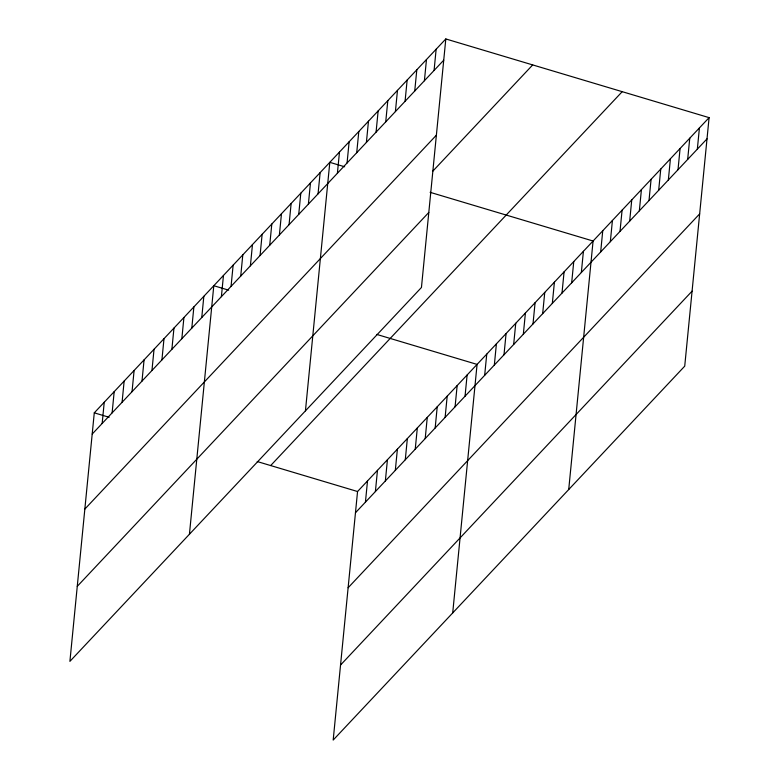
<?xml version="1.0" encoding="UTF-8"?>
<svg xmlns="http://www.w3.org/2000/svg" width="779" height="779" viewBox="0 0 779 779"><rect width="100%" height="100%" fill="white"/><g stroke="black" fill="none" stroke-linecap="round" stroke-linejoin="round"><path stroke-width="1.17" d="M445.812 38.95L94.278 412.841L69.906 661.361L421.449 287.48L445.812 38.95L709.094 117.639L684.722 366.159L333.188 740.05L357.551 491.52L709.094 117.639M102.156 423.474L104.24 402.246M112.118 412.88L114.192 391.652M122.079 402.285L124.153 381.058M132.031 391.691L134.115 370.463M141.992 381.097L144.076 359.869M151.954 370.502L154.038 349.274M161.915 359.908L163.999 338.68M171.877 349.313L173.96 328.086M181.838 338.719L183.922 317.491M191.8 328.125L193.874 306.907M201.761 317.54L203.835 296.312M189.433 534.238L213.797 285.718L228.656 290.158M221.382 296.663L223.466 275.435M231.051 286.38L233.135 265.152M240.721 276.097L242.805 254.869M250.39 265.814L252.464 244.587M260.05 255.531L262.133 234.304M269.719 245.249L271.803 224.021M279.388 234.966L281.472 213.738M289.058 224.683L291.142 203.455M298.727 214.4L300.801 193.182M308.387 204.127L310.47 182.899M318.056 193.844L320.14 172.617M305.436 410.854L329.809 162.334L344.669 166.774M337.395 173.279L339.478 152.051M347.064 162.996L349.138 141.768M356.724 152.713L358.807 131.485M366.393 142.43L368.477 121.203M376.062 132.148L378.146 110.92M385.732 121.865L387.815 100.637M395.401 111.582L397.475 90.364M365.429 502.153L367.513 480.935M405.061 101.309L407.144 80.081M375.39 491.568L377.474 470.341M414.73 91.026L416.814 69.798M424.399 80.743L426.483 59.516M385.352 480.974L387.436 459.746M434.069 70.461L436.143 49.233M395.313 470.38L397.397 449.152M405.275 459.785L407.359 438.558M415.236 449.191L417.32 427.963M425.198 438.596L427.272 417.369M435.159 428.002L437.233 406.774M445.111 417.408L447.195 396.18M455.072 406.813L457.156 385.586M465.034 396.219L467.118 375.001M452.706 612.927L477.079 364.406L376.763 334.425M484.665 375.351L486.748 354.124M494.334 365.069L496.408 343.841M503.994 354.786L506.077 333.558M513.663 344.503L515.747 323.275M523.332 334.22L525.416 312.992M533.002 323.937L535.085 302.71M542.671 313.655L544.745 292.427M552.33 303.372L554.414 282.144M562 293.089L564.084 271.861M571.669 282.806L573.753 261.588M581.338 272.533L583.413 251.305M568.719 489.543L593.082 241.023L430.115 192.316M600.667 251.968L602.751 230.74M610.337 241.685L612.421 220.457M620.006 231.402L622.09 210.174M629.675 221.119L631.75 199.891M639.345 210.836L641.419 189.609M649.004 200.554L651.088 179.326M658.674 190.271L660.758 169.043M668.343 179.988L670.427 158.77M678.012 169.715L680.086 148.487M687.672 159.432L689.756 138.204M697.341 149.149L699.425 127.922M92.195 434.059L443.738 60.178M84.843 509.076L436.376 135.186M432.803 171.166L532.7 64.92M77.257 586.353L428.801 212.463M270.673 465.56L622.207 91.669M355.467 512.748L707.011 138.866M348.116 587.755L699.659 213.874M340.54 665.042L692.083 291.151M94.278 412.841L109.138 417.281M257.245 461.548L357.551 491.52"/></g></svg>
